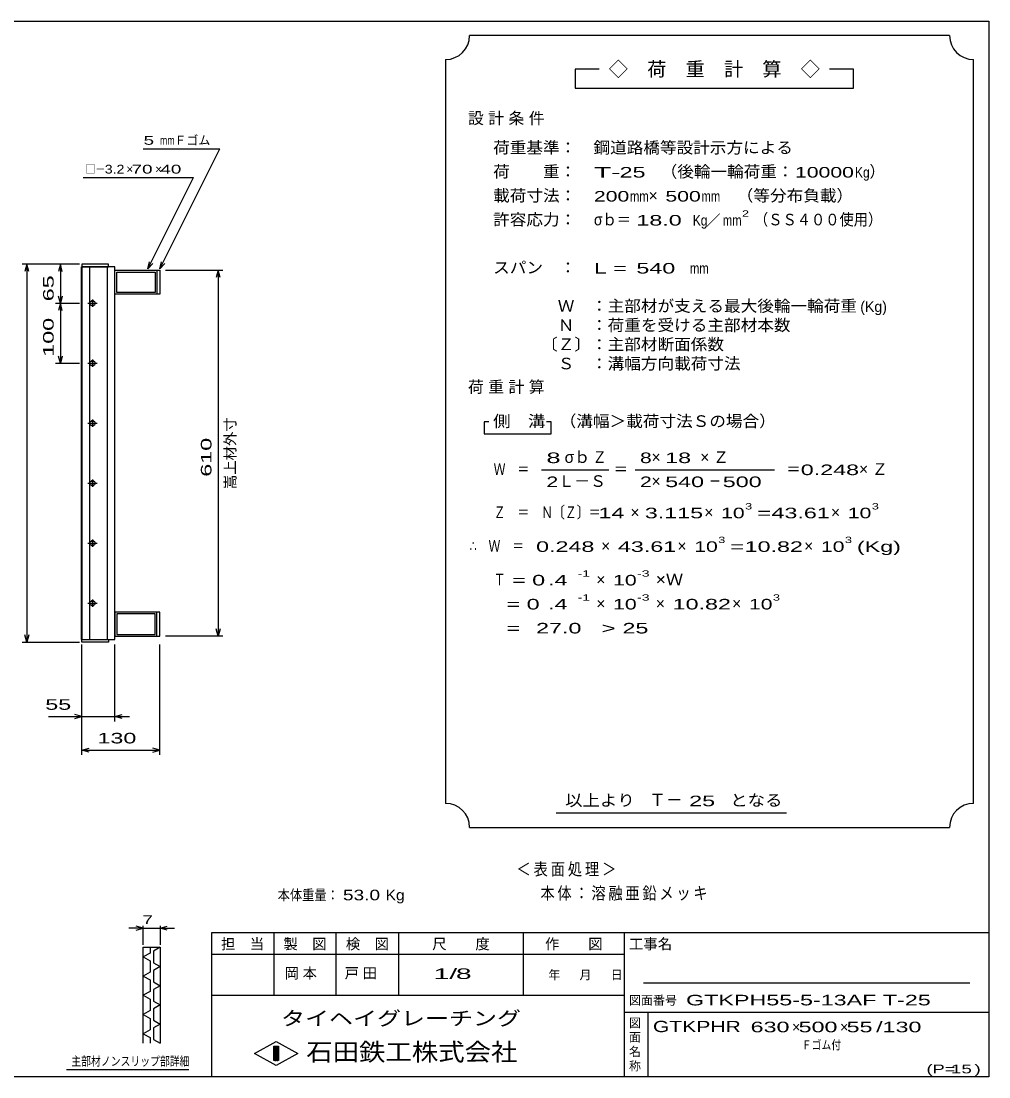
# Model space of a CAD drawing. Units: millimetres, scale not verified. Extents: x -1456 to 1385, y -1026 to 843.
# Drawn here: x -228 to 1385, y -917 to 843 of the extents above; entities that cross this region are included whole.
import ezdxf
from ezdxf.enums import TextEntityAlignment as Align

# ---------------------------------------------------------------- set-up
doc = ezdxf.new("R2010")
doc.units = ezdxf.units.MM
doc.header["$LTSCALE"] = 8
for name, color, linetype, lineweight in [('0_2', 150, 'Continuous', 25), ('16', 3, 'Continuous', 25), ('22', 4, 'Continuous', 25), ('24', 2, 'Continuous', 25), ('32', 4, 'Continuous', 25)]:
    doc.layers.add(name, color=color, linetype=linetype, lineweight=lineweight)
doc.styles.add('ベクトル', font='')
doc.styles.get('ベクトル').set_extended_font_data('ベクトル')

msp = doc.modelspace()

# ---------------------------------------------------------------- linework, layer by layer
at = {"layer": '0_2'}
for p, q in [((-1383.2, 842.8), (1384.8, 842.8)), ((1384.8, 842.8), (1384.8, -917.2)), ((1384.8, -677.2), (88.8, -677.2)), ((88.8, -677.2), (88.8, -917.2)), ((192.8, -677.2), (192.8, -781.2)), ((296.8, -781.2), (296.8, -677.2)), ((400.8, -677.2), (400.8, -781.2)), ((608.8, -781.2), (608.8, -677.2)), ((776.8, -677.2), (776.8, -917.2)), ((776.8, -713.2), (88.8, -713.2)), ((1352.8, -761.2), (808.8, -761.2)), ((88.8, -781.2), (776.8, -781.2)), ((776.8, -809.2), (1384.8, -809.2)), ((816.8, -917.2), (816.8, -809.2)), ((160.8, -878), (196.8, -858)), ((196.8, -858), (232.8, -878)), ((196.8, -898), (160.8, -878)), ((192.8, -866), (200.8, -866)), ((192.8, -890), (192.8, -866)), ((192.8, -866), (194.4, -866)), ((194.4, -866), (194.4, -890)), ((196, -890), (196, -866)), ((196, -866), (197.6, -866)), ((232.8, -878), (196.8, -898)), ((197.6, -866), (197.6, -890)), ((199.2, -890), (199.2, -866)), ((199.2, -866), (200.8, -866)), ((200.8, -866), (200.8, -890)), ((200.8, -866), (200.8, -890)), ((200.8, -890), (192.8, -890)), ((194.4, -890), (196, -890)), ((197.6, -890), (199.2, -890)), ((1384.8, -917.2), (-1383.2, -917.2))]:
    msp.add_line(p, q, dxfattribs=at)
at = {"layer": '16'}
for p, q in [((-127.7, -188), (-127.7, 433)), ((-127.7, 433), (-127, 433)), ((-83, 437.5), (-127, 437.5)), ((-127, 437.5), (-127, 433)), ((-127, 433), (-83, 433)), ((-127, 433), (-127, -188)), ((-72, 433), (-127, 433)), ((-114.5, 433), (-114.5, -188)), ((-84.5, -188), (-84.5, 433)), ((-83, 433), (-83, 437.5)), ((-72, -188), (-72, 433)), ((-72, 427.5), (-2, 427.5)), ((-72, 387.5), (-72, 427.5)), ((-69, 424.5), (-5, 424.5)), ((-69, 390.5), (-69, 424.5)), ((-5, 424.5), (-5, 390.5)), ((-2, 427.5), (-2, 387.5)), ((-2, 427.5), (3, 427.5)), ((3, 427.5), (3, 387.5)), ((-2, 387.5), (-72, 387.5)), ((-5, 390.5), (-69, 390.5)), ((3, 387.5), (-2, 387.5)), ((-117.5, 372.5), (-101.5, 372.5)), ((-107.5, 375.5), (-111.5, 375.5)), ((-109.5, 378.5), (-109.5, 366.5)), ((-111.5, 369.5), (-107.5, 369.5)), ((-117.5, 272.5), (-101.5, 272.5)), ((-107.5, 275.5), (-111.5, 275.5)), ((-111.5, 269.5), (-107.5, 269.5)), ((-109.5, 278.5), (-109.5, 266.5)), ((-109.5, 178.5), (-109.5, 166.5)), ((-117.5, 172.5), (-101.5, 172.5)), ((-107.5, 175.5), (-111.5, 175.5)), ((-111.5, 169.5), (-107.5, 169.5)), ((-117.5, 72.5), (-101.5, 72.5)), ((-107.5, 75.5), (-111.5, 75.5)), ((-109.5, 78.5), (-109.5, 66.5)), ((-111.5, 69.5), (-107.5, 69.5)), ((-117.5, -27.5), (-101.5, -27.5)), ((-107.5, -24.5), (-111.5, -24.5)), ((-111.5, -30.5), (-107.5, -30.5)), ((-109.5, -21.5), (-109.5, -33.5)), ((-109.5, -121.5), (-109.5, -133.5)), ((-117.5, -127.5), (-101.5, -127.5)), ((-107.5, -124.5), (-111.5, -124.5)), ((-111.5, -130.5), (-107.5, -130.5)), ((-2, -142.5), (-72, -142.5)), ((-72, -142.5), (-72, -182.5)), ((-5, -145.5), (-69, -145.5)), ((-69, -145.5), (-69, -179.5)), ((-5, -179.5), (-5, -145.5)), ((-2, -182.5), (-2, -142.5)), ((3, -142.5), (-2, -142.5)), ((3, -182.5), (3, -142.5)), ((-127, -188), (-127.7, -188)), ((-127, -188), (-83, -188)), ((-127, -192.5), (-127, -188)), ((-127, -188), (-72, -188)), ((-83, -192.5), (-127, -192.5)), ((-83, -188), (-83, -192.5)), ((-72, -182.5), (-2, -182.5)), ((-69, -179.5), (-5, -179.5)), ((-2, -182.5), (3, -182.5))]:
    msp.add_line(p, q, dxfattribs=at)
for centre, radius, start, end in [((-111.5, 372.5), 3, 90, 270), ((-109.5, 372.5), 4, 46.6, 133.4), ((-107.5, 372.5), 3, 270, 90), ((-109.5, 372.5), 4, 226.6, 313.4), ((-111.5, 272.5), 3, 90, 270), ((-109.5, 272.5), 4, 46.6, 133.4), ((-109.5, 272.5), 4, 226.6, 313.4), ((-107.5, 272.5), 3, 270, 90), ((-109.5, 172.5), 4, 46.6, 133.4), ((-111.5, 172.5), 3, 90, 270), ((-109.5, 172.5), 4, 226.6, 313.4), ((-107.5, 172.5), 3, 270, 90), ((-111.5, 72.5), 3, 90, 270), ((-109.5, 72.5), 4, 46.6, 133.4), ((-107.5, 72.5), 3, 270, 90), ((-109.5, 72.5), 4, 226.6, 313.4), ((-111.5, -27.5), 3, 90, 270), ((-109.5, -27.5), 4, 46.6, 133.4), ((-109.5, -27.5), 4, 226.6, 313.4), ((-107.5, -27.5), 3, 270, 90), ((-111.5, -127.5), 3, 90, 270), ((-109.5, -127.5), 4, 46.6, 133.4), ((-109.5, -127.5), 4, 226.6, 313.4), ((-107.5, -127.5), 3, 270, 90)]:
    msp.add_arc(centre, radius, start, end, dxfattribs=at)
at = {"layer": '22'}
for p, q in [((-25, 630), (103, 630)), ((3, 430), (103, 630)), ((-125, 582), (59, 582)), ((-17, 430), (59, 582)), ((-17, 430), (-14.6, 441.7)), ((3, 430), (5.4, 441.7)), ((-131, 437.5), (-227, 437.5)), ((-219, 437.5), (-222.2, 425.5)), ((-215.8, 425.5), (-219, 437.5)), ((-219, 437.5), (-219, -192.5)), ((-131, 437.5), (-171, 437.5)), ((-163, 437.5), (-166.2, 425.5)), ((-159.8, 425.5), (-163, 437.5)), ((-163, 437.5), (-163, 372.5)), ((-17, 430), (-9, 438.8)), ((3, 430), (11, 438.8)), ((12, 427.5), (108, 427.5)), ((100, 427.5), (96.8, 415.5)), ((103.2, 415.5), (100, 427.5)), ((100, 427.5), (100, -182.5)), ((-171, 372.5), (-131, 372.5)), ((-163, 372.5), (-166.2, 384.5)), ((-163, 372.5), (-166.2, 360.5)), ((-159.8, 384.5), (-163, 372.5)), ((-159.8, 360.5), (-163, 372.5)), ((-163, 372.5), (-163, 272.5)), ((-163, 272.5), (-166.2, 284.5)), ((-159.8, 284.5), (-163, 272.5)), ((-171, 272.5), (-131, 272.5)), ((100, -182.5), (96.8, -170.5)), ((103.2, -170.5), (100, -182.5)), ((-227, -192.5), (-131, -192.5)), ((-219, -192.5), (-222.2, -180.5)), ((-215.8, -180.5), (-219, -192.5)), ((108, -182.5), (12, -182.5)), ((-127, -324.5), (-127, -196.5)), ((-127, -380.5), (-127, -196.5)), ((-72, -324.5), (-72, -196.5)), ((3, -380.5), (3, -196.5)), ((-183, -316.5), (-127, -316.5)), ((-127, -316.5), (-139, -313.3)), ((-139, -319.7), (-127, -316.5)), ((-127, -316.5), (-72, -316.5)), ((-72, -316.5), (-60, -313.3)), ((-60, -319.7), (-72, -316.5)), ((-72, -316.5), (-48, -316.5)), ((-127, -372.5), (-115, -369.3)), ((3, -372.5), (-9, -369.3)), ((-115, -375.7), (-127, -372.5)), ((-127, -372.5), (3, -372.5)), ((-9, -375.7), (3, -372.5))]:
    msp.add_line(p, q, dxfattribs=at)
at = {"layer": '24', "color": 4}
for p, q in [((1319.2, 818.8), (519.2, 818.8)), ((479.2, 778.8), (479.2, -461.2)), ((1359.2, -461.2), (1359.2, 778.8)), ((735.2, 762.8), (695.2, 762.8)), ((695.2, 762.8), (695.2, 730.8)), ((1159.2, 762.8), (1119.2, 762.8)), ((1159.2, 730.8), (1159.2, 762.8)), ((695.2, 730.8), (1159.2, 730.8)), ((551.2, 174.8), (543.2, 174.8)), ((543.2, 174.8), (543.2, 154.8)), ((655.2, 174.8), (647.2, 174.8)), ((655.2, 154.8), (655.2, 174.8)), ((543.2, 154.8), (655.2, 154.8)), ((639.2, 94.8), (751.2, 94.8)), ((795.2, 94.8), (1027.2, 94.8)), ((663.2, -477.2), (1047.2, -477.2)), ((519.2, -501.2), (1319.2, -501.2))]:
    msp.add_line(p, q, dxfattribs=at)
for centre, start, end in [((479.2, 818.8), 270, 0), ((1359.2, 818.8), 180, 270), ((479.2, -501.2), 0, 90), ((1359.2, -501.2), 90, 180)]:
    msp.add_arc(centre, 40, start, end, dxfattribs=at)
at = {"layer": '32'}
for p, q in [((-24.8, -669.2), (-36.8, -666)), ((-24.8, -697.2), (-24.8, -665.2)), ((3.2, -665.2), (3.2, -697.2)), ((3.2, -669.2), (15.2, -666)), ((-24.8, -669.2), (-48.8, -669.2)), ((-36.8, -672.4), (-24.8, -669.2)), ((-24.8, -669.2), (3.2, -669.2)), ((15.2, -672.4), (3.2, -669.2)), ((3.2, -669.2), (27.2, -669.2)), ((-24.8, -701.2), (3.2, -701.2)), ((-24.8, -861.2), (-24.8, -701.2)), ((-13.6, -701.2), (-13.6, -710.8)), ((3.2, -701.2), (-8, -707.6)), ((3.2, -701.2), (3.2, -861.2)), ((-13.6, -710.8), (-24.8, -717.2)), ((-24.8, -717.2), (-13.6, -723.6)), ((-8, -707.6), (-8, -726.8)), ((-13.6, -723.6), (-13.6, -742.8)), ((-8, -726.8), (3.2, -733.2)), ((3.2, -733.2), (-8, -739.6)), ((-13.6, -742.8), (-24.8, -749.2)), ((-24.8, -749.2), (-13.6, -755.6)), ((-13.6, -755.6), (-13.6, -774.8)), ((-8, -739.6), (-8, -758.8)), ((-8, -758.8), (3.2, -765.2)), ((3.2, -765.2), (-8, -771.6)), ((-8, -771.6), (-8, -790.8)), ((-13.6, -774.8), (-24.8, -781.2)), ((-24.8, -781.2), (-13.6, -787.6)), ((-13.6, -787.6), (-13.6, -806.8)), ((-8, -790.8), (3.2, -797.2)), ((-13.6, -806.8), (-24.8, -813.2)), ((3.2, -797.2), (-8, -803.6)), ((-8, -803.6), (-8, -822.8)), ((-24.8, -813.2), (-13.6, -819.6)), ((-13.6, -819.6), (-13.6, -838.8)), ((-8, -822.8), (3.2, -829.2)), ((-13.6, -838.8), (-24.8, -845.2)), ((3.2, -829.2), (-8, -835.6)), ((-8, -835.6), (-8, -854.8)), ((-24.8, -845.2), (-13.6, -851.6)), ((-13.6, -851.6), (-13.6, -861.2)), ((-8, -854.8), (3.2, -861.2)), ((51.2, -905.2), (-152.8, -905.2))]:
    msp.add_line(p, q, dxfattribs=at)

# ---------------------------------------------------------------- texts
at = {"layer": '0_2', "style": 'ベクトル'}
for s, height, p in [('担\u3000当', 17.6, (104.8, -695.6)), ('製\u3000図', 17.6, (208.8, -695.6)), ('検\u3000図', 17.6, (312.8, -695.6)), ('尺\u3000\u3000度', 17.6, (456.8, -695.6)), ('作\u3000\u3000図', 17.6, (644.8, -695.6)), ('工事名', 17.6, (784.8, -695.6)), ('年', 14.7, (650.4, -747.2)), ('月', 14.7, (702.4, -747.2)), ('日', 14.7, (754.4, -747.2)), ('図面番号', 14.66, (784.8, -789.6)), ('図', 14.7, (784.8, -827.2)), ('面', 14.7, (784.8, -851.2)), ('名', 14.7, (784.8, -875.2)), ('称', 14.7, (784.8, -899.2))]:
    msp.add_text(s, height=height, dxfattribs=at).set_placement(p, align=Align.MIDDLE_LEFT)
at = {"layer": '0_2', "color": 222, "style": 'ベクトル'}
for s, height, width, p in [('タイヘイグレーチング', 23.46, 1.25, (204.8, -819.6)), ('石田鉄工株式会社', 29.33, 1.1, (246.8, -875.6))]:
    msp.add_text(s, height=height, dxfattribs=dict(at, width=width)).set_placement(p, align=Align.MIDDLE_LEFT)
at = {"layer": '22', "color": 2, "style": 'ベクトル'}
for s, height, width, p in [(' 5 ', 14.66, 1.6, (-33, 644)), ('mm', 14.66, 0.75, (3, 644)), ('□－', 14.66, 0.8, (-121, 596)), ('3.2', 14.66, 1.2, (-89, 596)), (' 70 ', 14.66, 1.6, (-53, 596)), (' 40 ', 14.66, 1.6, (-5, 596)), (' 55 ', 17.6, 1.65, (-199, -296.5)), (' 130 ', 17.6, 1.65, (-112, -352.5)), ('本体重量：', 17.6, 0.85, (199.2, -614)), (' 53.0', 17.6, 1.35, (299.2, -614)), ('Kg', 17.6, 1.1, (379.2, -614)), ('1/', 17.6, 2, (459.2, -745.2)), (' 8 ', 17.6, 2, (483.2, -745.2)), ('GTKPH55-5-13AF T-25           ', 17.6, 1.65, (880, -789.2)), ('GTKPHR', 18.77, 1.4, (824.8, -833.2)), (' 630 ', 17.6, 1.65, (976.8, -834)), (' 500 ', 17.6, 1.65, (1056.8, -834)), (' 55 ', 17.6, 1.65, (1136.8, -834)), ('/', 17.6, 1.65, (1196.8, -834)), (' 130 ', 17.6, 1.65, (1196.8, -834)), ('Ｆゴム付', 14.66, 0.8, (1072.8, -864)), ('(P=', 14.66, 1.55, (1280.8, -904)), (' 15 ', 14.66, 1.6, (1312.8, -904)), (')', 14.7, 1.6, (1360.8, -904))]:
    msp.add_text(s, height=height, dxfattribs=dict(at, width=width)).set_placement(p, align=Align.MIDDLE_LEFT)
for s, height, p in [('Ｆゴム', 14.66, (27, 644)), ('×', 14.7, (-53, 596)), ('×', 14.7, (-5, 596)), ('×', 17.6, (1056.8, -834)), ('×', 17.6, (1136.8, -834))]:
    msp.add_text(s, height=height, dxfattribs=at).set_placement(p, align=Align.MIDDLE_LEFT)
at = {"layer": '22', "color": 2, "style": 'ベクトル', "width": 1.65}
for s, p in [(' 65 ', (-183, 365)), (' 100 ', (-183, 272.5)), (' 610', (80, 72.5))]:
    msp.add_text(s, height=17.6, rotation=90, dxfattribs=at).set_placement(p, align=Align.MIDDLE_LEFT)
at = {"layer": '22', "color": 2, "style": 'ベクトル'}
msp.add_text('嵩上材外寸', height=17.6, rotation=90, dxfattribs=at).set_placement((120, 62.5), align=Align.MIDDLE_LEFT)
at = {"layer": '22', "color": 2, "attachment_point": 4, "style": 'ベクトル'}
for s, insert, char_height in [('\\T1.2;\\W0.85;＜表面処理＞', (597.2, -572), 20.53), ('\\T1.19;\\W0.85;本体：溶融亜鉛メッキ', (637.2, -612), 20.53), ('\\T1.25;岡本\u3000', (210.8, -745.2), 17.6), ('\\T1.25;戸田\u3000', (310.8, -745.2), 17.6)]:
    msp.add_mtext(s, dxfattribs=dict(at, insert=insert, char_height=char_height))
at = {"layer": '24', "style": 'ベクトル'}
for s, height, p in [('◇\u3000荷\u3000重\u3000計\u3000算\u3000◇', 23.46, (751.2, 762.8)), ('）', 19.4, (1185.6, 592)), ('×', 19.4, (817.6, 552)), ('／', 17.6, (913.2, 510.8)), ('(Kg)', 17.6, (1170.4, 366.8)), ('σｂ', 19.35, (677.6, 116)), ('×', 19.4, (822.4, 116)), ('Ｌ－Ｓ', 19.35, (667.2, 76)), ('×', 19.4, (822.4, 76)), ('×', 19.4, (787.2, 24)), ('×', 19.4, (910.4, 24)), ('×', 19.4, (1121.6, 24)), ('×', 19.4, (738.4, -32)), ('×', 19.4, (865.6, -32)), ('×', 19.4, (1076.8, -32)), ('×', 19.4, (730.4, -88)), ('×', 19.4, (730.4, -128)), ('×', 19.4, (829.6, -128)), ('×', 19.4, (956.8, -128)), ('Ｔ－', 20.53, (818.4, -455.2))]:
    msp.add_text(s, height=height, dxfattribs=at).set_placement(p, align=Align.MIDDLE_LEFT)
for s, height, width, p in [('荷重基準：\u3000', 19.35, 1.05, (558.4, 632)), ('鋼道路橋等設計示方による', 19.35, 1.05, (725.6, 632)), ('荷\u3000\u3000重：\u3000', 19.35, 1.05, (558.4, 592)), ('T-', 17.6, 2, (726.4, 590.8)), (' 25 ', 17.6, 1.65, (758.4, 590.8)), ('（後輪一輪荷重：', 19.35, 1.05, (837.6, 592)), ('10000', 17.6, 1.5, (1061.6, 590.8)), ('Kg', 17.6, 0.85, (1161.6, 590.8)), ('載荷寸法：\u3000', 19.35, 1.05, (558.4, 552)), ('\u3000（等分布負載）', 19.35, 1.05, (936.8, 552)), ('200', 17.6, 1.5, (726.4, 550.8)), ('mm', 17.6, 0.8, (786.4, 550.8)), ('500', 17.6, 1.5, (845.6, 550.8)), ('mm', 17.6, 0.8, (905.6, 550.8)), ('許容応力：\u3000', 19.35, 1.05, (558.4, 512)), ('σｂ＝', 19.35, 0.9, (726.4, 512)), (' 18.0', 17.6, 1.65, (786.4, 510.8)), ('Kg', 17.6, 0.85, (891.2, 510.8)), ('mm', 17.6, 0.8, (941.2, 510.8)), ('2', 10.6, 1.5, (973.2, 522)), ('（ＳＳ４００使用）', 19.35, 0.9, (993.2, 512)), ('スパン\u3000：\u3000', 19.35, 1.05, (558.4, 432)), ('L =', 17.6, 1.65, (726.4, 430.8)), (' 540 ', 17.6, 1.65, (786.4, 430.8)), ('mm', 17.6, 0.8, (886.4, 430.8)), ('\u3000Ｗ\u3000：主部材が支える最大後輪一輪荷重', 19.35, 1.05, (638.4, 368)), ('\u3000Ｎ\u3000：荷重を受ける主部材本数', 19.35, 1.05, (638.4, 336)), ('〔Ｚ〕：主部材断面係数', 19.35, 1.05, (638.4, 304)), ('\u3000Ｓ\u3000：溝幅方向載荷寸法', 19.35, 1.05, (638.4, 272)), ('側\u3000溝', 19.35, 1.1, (558.4, 176)), ('\u3000（溝幅＞載荷寸法Ｓの場合）', 19.35, 1.05, (641.6, 176)), ('8', 17.6, 1.8, (647.2, 114.8)), ('Ｚ', 19.4, 0.9, (724, 116)), ('8', 17.6, 1.5, (803.2, 114.8)), (' 18 ', 17.6, 1.65, (834.4, 114.8)), ('Ｗ\u3000＝', 19.35, 0.75, (559.2, 96)), ('＝', 19.4, 0.9, (759.2, 96)), ('＝', 19.4, 0.9, (1047.2, 96)), ('0.248', 17.6, 1.65, (1071.2, 94.8)), ('2', 17.6, 1.5, (647.2, 74.8)), ('2', 17.6, 1.5, (803.2, 74.8)), (' 540 ', 17.6, 1.65, (834.4, 74.8)), ('－', 19.4, 0.75, (918.4, 76)), (' 500 ', 17.6, 1.65, (930.4, 74.8)), ('Ｚ\u3000＝\u3000Ｎ〔Ｚ〕＝', 19.35, 0.75, (559.2, 24)), ('3', 10.6, 1.5, (978.4, 34)), ('3', 10.6, 1.5, (1189.6, 34)), (' 14 ', 17.6, 1.65, (723.2, 22.8)), ('3.115', 17.6, 1.65, (811.2, 22.8)), ('10', 17.6, 1.5, (938.4, 22.8)), ('=', 17.6, 1.7, (998.4, 22.8)), ('43.61', 17.6, 1.65, (1022.4, 22.8)), ('10', 17.6, 1.5, (1149.6, 22.8)), ('3', 10.6, 1.5, (933.6, -22)), ('3', 10.6, 1.5, (1144.8, -22)), ('∴\u3000Ｗ\u3000＝', 19.35, 0.75, (519.2, -32)), (' 0.248', 17.6, 1.65, (619.2, -33.2)), ('43.61', 17.6, 1.65, (766.4, -33.2)), ('10', 17.6, 1.5, (893.6, -33.2)), ('=', 17.6, 1.7, (953.6, -33.2)), ('10.82', 17.6, 1.65, (977.6, -33.2)), ('10', 17.6, 1.5, (1104.8, -33.2)), ('(Kg)', 17.6, 1.65, (1164.8, -33.2)), ('Ｔ', 19.4, 0.75, (559.2, -88)), (' = 0', 17.6, 1.65, (579.2, -89.2)), (' .4 ', 17.6, 1.65, (639.2, -89.2)), ('-1', 10.56, 1.65, (699.2, -78)), ('10', 17.6, 1.5, (758.4, -89.2)), ('-3', 10.56, 1.65, (798.4, -78)), ('×Ｗ', 19.35, 1.1, (829.6, -88)), ('  = 0', 17.6, 1.65, (559.2, -129.2)), (' .4 ', 17.6, 1.65, (639.2, -129.2)), ('-1', 10.56, 1.65, (699.2, -118)), ('10', 17.6, 1.5, (758.4, -129.2)), ('-3', 10.56, 1.65, (798.4, -118)), ('10.82', 17.6, 1.65, (857.6, -129.2)), ('10', 17.6, 1.5, (984.8, -129.2)), ('3', 10.6, 1.5, (1024.8, -118)), ('  =', 17.6, 1.65, (559.2, -169.2)), (' 27.0', 17.6, 1.65, (619.2, -169.2)), ('>', 17.6, 1.7, (739.2, -169.2)), (' 25 ', 17.6, 1.65, (763.2, -169.2)), ('以上より\u3000', 19.35, 1.1, (678.4, -456)), (' 25 ', 17.6, 1.65, (874.4, -457.2)), ('となる', 19.35, 1.1, (953.6, -456))]:
    msp.add_text(s, height=height, dxfattribs=dict(at, width=width)).set_placement(p, align=Align.MIDDLE_LEFT)
at = {"layer": '24', "char_height": 19.35, "attachment_point": 4, "style": 'ベクトル'}
for s, insert in [('\\T1.28;設計条件', (516.4, 680)), ('\\T1.28;荷重計算', (516.4, 232)), ('\\T1.42;×Ｚ', (903.6, 116)), ('\\T1.42;×Ｚ', (1168.4, 96))]:
    msp.add_mtext(s, dxfattribs=dict(at, insert=insert))
at = {"layer": '32', "color": 2, "style": 'ベクトル'}
for s, width, p in [(' 7 ', 1.6, (-34.8, -655.2)), ('主部材ノンスリップ部詳細', 0.8, (-144.8, -891.2))]:
    msp.add_text(s, height=14.66, dxfattribs=dict(at, width=width)).set_placement(p, align=Align.MIDDLE_LEFT)

doc.saveas('drawing.dxf')
